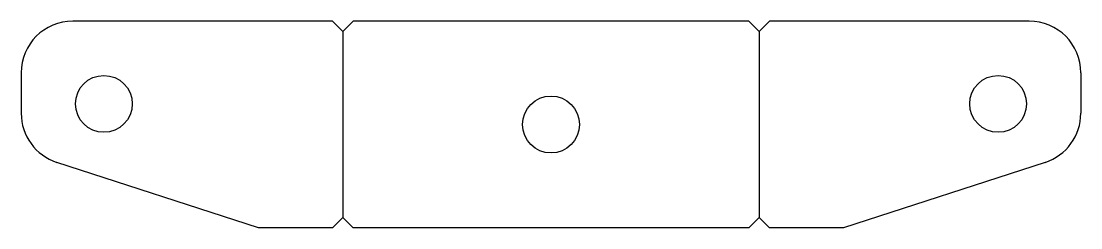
# Model space of a CAD drawing. Extents: x -51 to 51, y 0 to 20.
import ezdxf

# ---------------------------------------------------------------- set-up
doc = ezdxf.new("R2010")
doc.units = 0
doc.header["$MEASUREMENT"] = 0
doc.layers.get('0').update_dxf_attribs({"linetype": 'CONTINUOUS'})
doc.layers.add('CUT', color=7, linetype='CONTINUOUS')
doc.layers.add('FOLD', color=6, linetype='CONTINUOUS')

msp = doc.modelspace()

# ---------------------------------------------------------------- linework, layer by layer
for p, q in [((-20.14, 19), (-21.14, 20)), ((-20.14, 19), (-19.14, 20)), ((20.14, 19), (19.14, 20)), ((20.14, 19), (21.14, 20)), ((-20.14, 1), (-21.14, 0)), ((-20.14, 1), (-19.14, 0)), ((20.14, 1), (19.14, 0)), ((20.14, 1), (21.14, 0))]:
    msp.add_line(p, q)
at = {"layer": 'CUT'}
for p, q in [((-21.14, 20), (-46.27, 20)), ((19.14, 20), (-19.14, 20)), ((46.27, 20), (21.14, 20)), ((-51.27, 15), (-51.27, 11.09)), ((51.27, 15), (51.27, 11.09)), ((-28.32, 0), (-47.82, 6.33)), ((47.82, 6.33), (28.32, 0)), ((-21.14, 0), (-28.32, 0)), ((19.14, 0), (-19.14, 0)), ((28.32, 0), (21.14, 0))]:
    msp.add_line(p, q, dxfattribs=at)
for centre in [(-43.27, 12), (43.27, 12), (0, 10)]:
    msp.add_circle(centre, 2.75, dxfattribs=at)
for centre, start, end in [((-46.27, 15), 90, 180), ((46.27, 15), 0, 90), ((-46.27, 11.09), 180, 252), ((46.27, 11.09), 288, 0)]:
    msp.add_arc(centre, 5, start, end, dxfattribs=at)
at = {"layer": 'FOLD'}
for p, q in [((-20.14, 19), (-20.14, 1)), ((20.14, 19), (20.14, 1))]:
    msp.add_line(p, q, dxfattribs=at)

doc.saveas('drawing.dxf')
